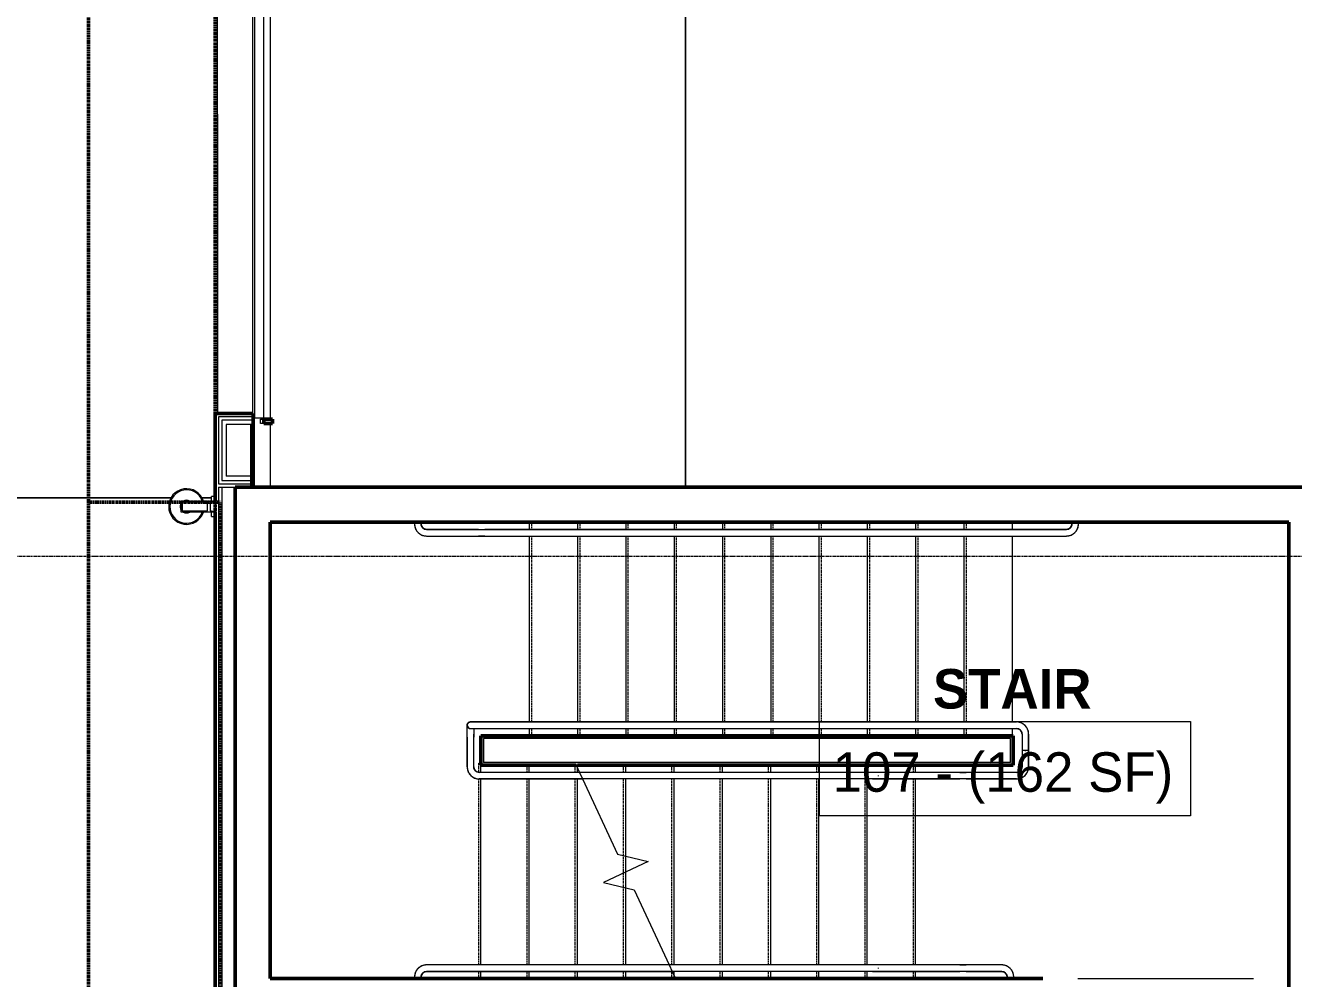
# Model space of a CAD drawing. Header units: inches. Extents: x -4235 to -464, y 9706 to 12463.
# Drawn here: x -3875.1 to -3586.2, y 11439 to 11656.2 of the extents above; entities that cross this region are included whole.
import ezdxf

# ---------------------------------------------------------------- set-up
doc = ezdxf.new("R2010")
doc.units = ezdxf.units.IN
doc.header["$MEASUREMENT"] = 0
for name, pattern in [('Dash 1_16_', [0.125, 0.0625, -0.0625]), ('Grid Line 1_2_', [0.875, 0.5, -0.125, 0.125, -0.125]), ('Overhead 1_16_', [0.101562, 0.0625, -0.039062])]:
    doc.linetypes.add(name, pattern=pattern)
for name, color, linetype, lineweight in [('0-1', 7, 'Continuous', 5), ('0-3', 250, 'Continuous', 9), ('A-AREA-IDEN', 2, 'Continuous', 9), ('A-DOOR-3', 31, 'Continuous', 9), ('A-DOOR-4', 31, 'Continuous', 50), ('A-FLOR-2', 250, 'Continuous', 9), ('A-FLOR-HRAL-2', 250, 'Continuous', 9), ('A-WALL', 113, 'Continuous', 13), ('A-WALL-2', 7, 'Continuous', 50), ('A-WALL-3', 50, 'Continuous', 13), ('A-WALL-5', 113, 'Continuous', 50), ('C-PROP-LINE-1', 91, 'Dash 1_16_', 50), ('C-TOPO-2', 250, 'Continuous', 9), ('E-LITE-EQPM', 33, 'Continuous', 9), ('I-WALL-1', 7, 'Continuous', 50), ('S-FNDN-2', 32, 'Continuous', 9), ('S-GRID-1', 1, 'Grid Line 1_2_', 9), ('S-STRS-3', 250, 'Continuous', 9), ('S-STRS-4', 250, 'Overhead 1_16_', 9), ('S-STRS-MBND-2', 250, 'Continuous', 9)]:
    doc.layers.add(name, color=color, linetype=linetype, lineweight=lineweight)
doc.styles.add('Century Gothic', font='ufonts.com_century-gothic.ttf', dxfattribs={"height": 9})
doc.styles.add('Century Gothic_B', font='GOTHICB.TTF', dxfattribs={"height": 9})

# ---------------------------------------------------------------- blocks, each defined once
blk = doc.blocks.new('CTR  - Topography_rvt-1-BACKGROUND - 1ST FLOOR')
at = {"layer": 'C-TOPO-2'}
for p, q in [((-3831.32, 11635.97), (-3831.32, 11567.79)), ((-3841.83, 11548.59), (-4004.23, 11548.59)), ((-4004.23, 11548.59), (-3841.83, 11548.59)), ((-3832.69, 11548.59), (-3834.93, 11548.59)), ((-3834.93, 11548.59), (-3832.69, 11548.59)), ((-3831.89, 11548.59), (-3831.82, 11548.59)), ((-3831.89, 11548.59), (-3831.82, 11548.59))]:
    blk.add_line(p, q, dxfattribs=at)
blk = doc.blocks.new('Top Rail Type - Top Rail_Internal_-2424879-BACKGROUND - 1ST FLOOR')
at = {"layer": 'A-FLOR-HRAL-2'}
for p, q in [((-3662.2, 11442.11), (-3682.16, 11442.11)), ((-3682.16, 11440.61), (-3662.2, 11440.61)), ((-3680.74, 11441.29), (-3680.74, 11441.44)), ((-3652.7, 11442.11), (-3660.76, 11442.11)), ((-3660.76, 11440.61), (-3652.7, 11440.61)), ((-3651.45, 11439.36), (-3651.45, 11438.99)), ((-3649.95, 11438.99), (-3649.95, 11439.36))]:
    blk.add_line(p, q, dxfattribs=at)
at = {"layer": 'A-FLOR-HRAL-2', "flags": 128}
for points in [[(-3662.2, 11442.11), (-3662.11, 11442.11), (-3662.01, 11442.11), (-3661.91, 11442.11), (-3661.81, 11442.11), (-3661.71, 11442.11), (-3661.6, 11442.11), (-3661.5, 11442.11), (-3661.39, 11442.11), (-3661.28, 11442.11), (-3661.18, 11442.11), (-3661.07, 11442.11), (-3660.96, 11442.11), (-3660.85, 11442.11), (-3660.76, 11442.11)], [(-3660.76, 11440.61), (-3660.87, 11440.61), (-3660.98, 11440.61), (-3661.08, 11440.61), (-3661.19, 11440.61), (-3661.3, 11440.61), (-3661.41, 11440.61), (-3661.52, 11440.61), (-3661.62, 11440.61), (-3661.72, 11440.61), (-3661.83, 11440.61), (-3661.93, 11440.61), (-3662.03, 11440.61), (-3662.12, 11440.61), (-3662.2, 11440.61)], [(-3649.95, 11439.36), (-3649.95, 11439.47), (-3649.96, 11439.58), (-3649.97, 11439.69), (-3649.98, 11439.8), (-3650, 11439.91), (-3650.03, 11440.02), (-3650.06, 11440.12), (-3650.09, 11440.23), (-3650.13, 11440.33), (-3650.17, 11440.44), (-3650.21, 11440.54), (-3650.26, 11440.63), (-3650.31, 11440.73), (-3650.37, 11440.83), (-3650.43, 11440.92), (-3650.49, 11441.01), (-3650.56, 11441.09), (-3650.63, 11441.18), (-3650.71, 11441.26), (-3650.78, 11441.34), (-3650.86, 11441.41), (-3650.95, 11441.48), (-3651.03, 11441.55), (-3651.12, 11441.62), (-3651.21, 11441.68), (-3651.31, 11441.74), (-3651.4, 11441.79), (-3651.5, 11441.84), (-3651.6, 11441.89), (-3651.7, 11441.93), (-3651.81, 11441.97), (-3651.91, 11442), (-3652.02, 11442.03), (-3652.12, 11442.05), (-3652.23, 11442.07), (-3652.34, 11442.09), (-3652.45, 11442.1), (-3652.56, 11442.11), (-3652.67, 11442.11), (-3652.7, 11442.11)], [(-3652.7, 11440.61), (-3652.65, 11440.61), (-3652.6, 11440.61), (-3652.55, 11440.61), (-3652.5, 11440.6), (-3652.45, 11440.59), (-3652.4, 11440.58), (-3652.35, 11440.57), (-3652.31, 11440.55), (-3652.26, 11440.53), (-3652.21, 11440.52), (-3652.17, 11440.5), (-3652.12, 11440.47), (-3652.08, 11440.45), (-3652.03, 11440.42), (-3651.99, 11440.4), (-3651.95, 11440.37), (-3651.91, 11440.34), (-3651.87, 11440.3), (-3651.84, 11440.27), (-3651.8, 11440.24), (-3651.77, 11440.2), (-3651.74, 11440.16), (-3651.7, 11440.12), (-3651.67, 11440.08), (-3651.65, 11440.04), (-3651.62, 11440), (-3651.6, 11439.95), (-3651.57, 11439.91), (-3651.55, 11439.86), (-3651.53, 11439.82), (-3651.52, 11439.77), (-3651.5, 11439.72), (-3651.49, 11439.67), (-3651.48, 11439.63), (-3651.47, 11439.58), (-3651.46, 11439.53), (-3651.45, 11439.48), (-3651.45, 11439.43), (-3651.45, 11439.38), (-3651.45, 11439.36)]]:
    blk.add_lwpolyline(points, dxfattribs=at)
blk = doc.blocks.new('Top Rail Type - Top Rail_Internal_-V17-BACKGROUND - 1ST FLOOR')
at = {"layer": 'A-FLOR-HRAL-2'}
for p, q in [((-3728.44, 11442.11), (-3727.74, 11440.61)), ((-3661.81, 11442.11), (-3728.44, 11442.11)), ((-3661.81, 11440.61), (-3727.74, 11440.61)), ((-3660.76, 11442.11), (-3661.81, 11442.11)), ((-3660.76, 11440.61), (-3661.81, 11440.61)), ((-3652.7, 11442.11), (-3660.76, 11442.11)), ((-3652.7, 11440.61), (-3660.76, 11440.61)), ((-3651.45, 11438.99), (-3651.45, 11439.36)), ((-3649.95, 11438.99), (-3649.95, 11439.36))]:
    blk.add_line(p, q, dxfattribs=at)
for radius in [2.75, 1.25]:
    blk.add_arc((-3652.7, 11439.36), radius, 360, 90, dxfattribs=at)
blk = doc.blocks.new('Top Rail Type - Top Rail_Internal_-2424881-BACKGROUND - 1ST FLOOR')
at = {"layer": 'A-FLOR-HRAL-2'}
for p, q in [((-3648.07, 11490.99), (-3648.07, 11487.24)), ((-3647.42, 11490.99), (-3647.23, 11490.99)), ((-3646.57, 11487.24), (-3646.57, 11490.99)), ((-3662.2, 11485.99), (-3682.16, 11485.99)), ((-3682.16, 11484.49), (-3662.2, 11484.49)), ((-3680.74, 11485.16), (-3680.74, 11485.32)), ((-3649.32, 11485.99), (-3660.76, 11485.99)), ((-3660.76, 11484.49), (-3649.32, 11484.49))]:
    blk.add_line(p, q, dxfattribs=at)
at = {"layer": 'A-FLOR-HRAL-2', "flags": 128}
for points in [[(-3649.32, 11484.49), (-3649.21, 11484.49), (-3649.1, 11484.5), (-3648.99, 11484.51), (-3648.89, 11484.52), (-3648.78, 11484.54), (-3648.67, 11484.57), (-3648.56, 11484.6), (-3648.46, 11484.63), (-3648.35, 11484.67), (-3648.25, 11484.71), (-3648.15, 11484.75), (-3648.05, 11484.8), (-3647.96, 11484.85), (-3647.86, 11484.91), (-3647.77, 11484.97), (-3647.68, 11485.03), (-3647.59, 11485.1), (-3647.51, 11485.17), (-3647.43, 11485.25), (-3647.35, 11485.32), (-3647.28, 11485.4), (-3647.2, 11485.49), (-3647.14, 11485.57), (-3647.07, 11485.66), (-3647.01, 11485.75), (-3646.95, 11485.85), (-3646.9, 11485.94), (-3646.85, 11486.04), (-3646.8, 11486.14), (-3646.76, 11486.24), (-3646.72, 11486.35), (-3646.69, 11486.45), (-3646.66, 11486.56), (-3646.63, 11486.66), (-3646.61, 11486.77), (-3646.6, 11486.88), (-3646.59, 11486.99), (-3646.58, 11487.1), (-3646.57, 11487.21), (-3646.57, 11487.24)], [(-3648.07, 11487.24), (-3648.07, 11487.19), (-3648.08, 11487.14), (-3648.08, 11487.09), (-3648.09, 11487.04), (-3648.1, 11486.99), (-3648.11, 11486.94), (-3648.12, 11486.89), (-3648.14, 11486.85), (-3648.15, 11486.8), (-3648.17, 11486.75), (-3648.19, 11486.71), (-3648.21, 11486.66), (-3648.24, 11486.62), (-3648.26, 11486.58), (-3648.29, 11486.53), (-3648.32, 11486.49), (-3648.35, 11486.45), (-3648.38, 11486.42), (-3648.42, 11486.38), (-3648.45, 11486.34), (-3648.49, 11486.31), (-3648.53, 11486.28), (-3648.57, 11486.24), (-3648.61, 11486.22), (-3648.65, 11486.19), (-3648.69, 11486.16), (-3648.73, 11486.14), (-3648.78, 11486.11), (-3648.82, 11486.09), (-3648.87, 11486.07), (-3648.92, 11486.06), (-3648.97, 11486.04), (-3649.01, 11486.03), (-3649.06, 11486.02), (-3649.11, 11486.01), (-3649.16, 11486), (-3649.21, 11485.99), (-3649.26, 11485.99), (-3649.31, 11485.99), (-3649.32, 11485.99)], [(-3662.2, 11485.99), (-3662.11, 11485.99), (-3662.01, 11485.99), (-3661.91, 11485.99), (-3661.81, 11485.99), (-3661.71, 11485.99), (-3661.6, 11485.99), (-3661.5, 11485.99), (-3661.39, 11485.99), (-3661.28, 11485.99), (-3661.18, 11485.99), (-3661.07, 11485.99), (-3660.96, 11485.99), (-3660.85, 11485.99), (-3660.76, 11485.99)], [(-3660.76, 11484.49), (-3660.87, 11484.49), (-3660.98, 11484.49), (-3661.08, 11484.49), (-3661.19, 11484.49), (-3661.3, 11484.49), (-3661.41, 11484.49), (-3661.52, 11484.49), (-3661.62, 11484.49), (-3661.72, 11484.49), (-3661.83, 11484.49), (-3661.93, 11484.49), (-3662.03, 11484.49), (-3662.12, 11484.49), (-3662.2, 11484.49)]]:
    blk.add_lwpolyline(points, dxfattribs=at)
blk = doc.blocks.new('Top Rail Type - Top Rail_Internal_-V18-BACKGROUND - 1ST FLOOR')
at = {"layer": 'A-FLOR-HRAL-2'}
for p, q in [((-3646.57, 11490.99), (-3648.07, 11490.99)), ((-3648.07, 11490.99), (-3648.07, 11487.24)), ((-3646.57, 11490.99), (-3646.57, 11487.24)), ((-3748.9, 11485.99), (-3748.2, 11484.49)), ((-3661.81, 11485.99), (-3748.9, 11485.99)), ((-3661.81, 11484.49), (-3748.2, 11484.49)), ((-3660.76, 11485.99), (-3661.81, 11485.99)), ((-3660.76, 11484.49), (-3661.81, 11484.49)), ((-3649.32, 11485.99), (-3660.76, 11485.99)), ((-3649.32, 11484.49), (-3660.76, 11484.49))]:
    blk.add_line(p, q, dxfattribs=at)
for radius in [1.25, 2.75]:
    blk.add_arc((-3649.32, 11487.24), radius, 270, 0, dxfattribs=at)
blk = doc.blocks.new('Top Rail Type - Top Rail_Internal_-2365532-BACKGROUND - 1ST FLOOR')
at = {"layer": 'A-FLOR-HRAL-2'}
for p, q in [((-3771.9, 11442.11), (-3783.7, 11442.11)), ((-3783.7, 11440.61), (-3771.9, 11440.61)), ((-3728.44, 11442.11), (-3771.23, 11442.11)), ((-3771.23, 11440.61), (-3727.74, 11440.61)), ((-3786.45, 11439.36), (-3786.45, 11438.99)), ((-3784.95, 11438.99), (-3784.95, 11439.36))]:
    blk.add_line(p, q, dxfattribs=at)
at = {"layer": 'A-FLOR-HRAL-2', "flags": 128}
for points in [[(-3783.7, 11442.11), (-3783.81, 11442.11), (-3783.92, 11442.11), (-3784.03, 11442.09), (-3784.14, 11442.08), (-3784.25, 11442.06), (-3784.35, 11442.04), (-3784.46, 11442.01), (-3784.56, 11441.97), (-3784.67, 11441.94), (-3784.77, 11441.9), (-3784.87, 11441.85), (-3784.97, 11441.8), (-3785.07, 11441.75), (-3785.16, 11441.69), (-3785.25, 11441.63), (-3785.34, 11441.57), (-3785.43, 11441.5), (-3785.51, 11441.43), (-3785.59, 11441.36), (-3785.67, 11441.28), (-3785.75, 11441.2), (-3785.82, 11441.12), (-3785.89, 11441.03), (-3785.95, 11440.94), (-3786.01, 11440.85), (-3786.07, 11440.76), (-3786.12, 11440.66), (-3786.17, 11440.56), (-3786.22, 11440.46), (-3786.26, 11440.36), (-3786.3, 11440.26), (-3786.33, 11440.15), (-3786.36, 11440.05), (-3786.39, 11439.94), (-3786.41, 11439.83), (-3786.43, 11439.72), (-3786.44, 11439.61), (-3786.45, 11439.5), (-3786.45, 11439.39), (-3786.45, 11439.36)], [(-3784.95, 11439.36), (-3784.95, 11439.41), (-3784.94, 11439.46), (-3784.94, 11439.51), (-3784.93, 11439.56), (-3784.92, 11439.61), (-3784.91, 11439.66), (-3784.9, 11439.71), (-3784.89, 11439.76), (-3784.87, 11439.8), (-3784.85, 11439.85), (-3784.83, 11439.9), (-3784.81, 11439.94), (-3784.78, 11439.99), (-3784.76, 11440.03), (-3784.73, 11440.07), (-3784.7, 11440.11), (-3784.67, 11440.15), (-3784.64, 11440.19), (-3784.6, 11440.23), (-3784.57, 11440.26), (-3784.53, 11440.3), (-3784.5, 11440.33), (-3784.46, 11440.36), (-3784.42, 11440.39), (-3784.37, 11440.42), (-3784.33, 11440.44), (-3784.29, 11440.47), (-3784.24, 11440.49), (-3784.2, 11440.51), (-3784.15, 11440.53), (-3784.1, 11440.55), (-3784.06, 11440.56), (-3784.01, 11440.58), (-3783.96, 11440.59), (-3783.91, 11440.6), (-3783.86, 11440.6), (-3783.81, 11440.61), (-3783.76, 11440.61), (-3783.71, 11440.61), (-3783.7, 11440.61)], [(-3771.23, 11442.11), (-3771.28, 11442.11), (-3771.32, 11442.11), (-3771.37, 11442.11), (-3771.41, 11442.11), (-3771.46, 11442.11), (-3771.51, 11442.11), (-3771.55, 11442.11), (-3771.6, 11442.11), (-3771.65, 11442.11), (-3771.7, 11442.11), (-3771.75, 11442.11), (-3771.8, 11442.11), (-3771.85, 11442.11), (-3771.9, 11442.11), (-3771.9, 11442.11)], [(-3771.9, 11440.61), (-3771.85, 11440.61), (-3771.8, 11440.61), (-3771.75, 11440.61), (-3771.7, 11440.61), (-3771.65, 11440.61), (-3771.6, 11440.61), (-3771.55, 11440.61), (-3771.51, 11440.61), (-3771.46, 11440.61), (-3771.41, 11440.61), (-3771.37, 11440.61), (-3771.32, 11440.61), (-3771.28, 11440.61), (-3771.24, 11440.61), (-3771.23, 11440.61)]]:
    blk.add_lwpolyline(points, dxfattribs=at)
blk = doc.blocks.new('Top Rail Type - Top Rail_Internal_-V20-BACKGROUND - 1ST FLOOR')
at = {"layer": 'A-FLOR-HRAL-2'}
for p, q in [((-3771.9, 11442.11), (-3783.7, 11442.11)), ((-3771.9, 11440.61), (-3783.7, 11440.61)), ((-3770.84, 11442.11), (-3771.9, 11442.11)), ((-3770.84, 11440.61), (-3771.9, 11440.61)), ((-3728.44, 11442.11), (-3770.84, 11442.11)), ((-3727.74, 11440.61), (-3770.84, 11440.61)), ((-3786.45, 11439.36), (-3786.45, 11438.99)), ((-3784.95, 11439.36), (-3784.95, 11438.99))]:
    blk.add_line(p, q, dxfattribs=at)
for radius in [2.75, 1.25]:
    blk.add_arc((-3783.7, 11439.36), radius, 90, 180, dxfattribs=at)
blk = doc.blocks.new('Top Rail Type - Top Rail_Internal_-2388295-BACKGROUND - 1ST FLOOR')
at = {"layer": 'A-FLOR-HRAL-2'}
for p, q in [((-3650.41, 11497.49), (-3773.11, 11497.49)), ((-3773.11, 11495.99), (-3650.41, 11495.99)), ((-3649.32, 11497.49), (-3649.75, 11497.49)), ((-3649.75, 11495.99), (-3649.32, 11495.99)), ((-3774.45, 11493.99), (-3774.45, 11487.24)), ((-3772.95, 11487.24), (-3772.95, 11493.99)), ((-3648.07, 11494.74), (-3648.07, 11490.99)), ((-3646.57, 11490.99), (-3646.57, 11494.74)), ((-3647.23, 11490.99), (-3647.42, 11490.99)), ((-3760.9, 11485.99), (-3771.7, 11485.99)), ((-3771.7, 11484.49), (-3760.9, 11484.49)), ((-3748.9, 11485.99), (-3760.23, 11485.99)), ((-3760.23, 11484.49), (-3748.2, 11484.49))]:
    blk.add_line(p, q, dxfattribs=at)
at = {"layer": 'A-FLOR-HRAL-2', "flags": 128}
for points in [[(-3774.45, 11496.77), (-3774.45, 11496.8), (-3774.44, 11496.83), (-3774.44, 11496.86), (-3774.43, 11496.89), (-3774.43, 11496.92), (-3774.42, 11496.95), (-3774.41, 11496.98), (-3774.4, 11497), (-3774.39, 11497.03), (-3774.38, 11497.06), (-3774.36, 11497.09), (-3774.35, 11497.11), (-3774.33, 11497.14), (-3774.32, 11497.16), (-3774.3, 11497.19), (-3774.28, 11497.21), (-3774.26, 11497.23), (-3774.24, 11497.26), (-3774.22, 11497.28), (-3774.2, 11497.3), (-3774.18, 11497.32), (-3774.15, 11497.34), (-3774.13, 11497.35), (-3774.1, 11497.37), (-3774.08, 11497.39), (-3774.05, 11497.4), (-3774.03, 11497.41), (-3774, 11497.43), (-3773.97, 11497.44), (-3773.94, 11497.45), (-3773.91, 11497.46), (-3773.88, 11497.47), (-3773.86, 11497.47), (-3773.83, 11497.48), (-3773.8, 11497.48), (-3773.77, 11497.49), (-3773.74, 11497.49), (-3773.71, 11497.49), (-3773.68, 11497.49), (-3773.65, 11497.49), (-3773.62, 11497.48), (-3773.59, 11497.48)], [(-3774.45, 11493.99), (-3774.45, 11494.1), (-3774.45, 11494.21), (-3774.45, 11494.32), (-3774.45, 11494.43), (-3774.45, 11494.54), (-3774.45, 11494.64), (-3774.45, 11494.75), (-3774.45, 11494.85), (-3774.45, 11494.96), (-3774.45, 11495.06), (-3774.45, 11495.16), (-3774.45, 11495.26), (-3774.45, 11495.36), (-3774.45, 11495.45), (-3774.45, 11495.54), (-3774.45, 11495.63), (-3774.45, 11495.72), (-3774.45, 11495.8), (-3774.45, 11495.88), (-3774.45, 11495.96), (-3774.45, 11496.04), (-3774.45, 11496.11), (-3774.45, 11496.18), (-3774.45, 11496.24), (-3774.45, 11496.3), (-3774.45, 11496.36), (-3774.45, 11496.41), (-3774.45, 11496.46), (-3774.45, 11496.51), (-3774.45, 11496.55), (-3774.45, 11496.59), (-3774.45, 11496.62), (-3774.45, 11496.65), (-3774.45, 11496.68), (-3774.45, 11496.7), (-3774.45, 11496.72), (-3774.45, 11496.73), (-3774.45, 11496.74), (-3774.45, 11496.74)], [(-3773.11, 11497.49), (-3773.16, 11497.49), (-3773.2, 11497.49), (-3773.24, 11497.49), (-3773.27, 11497.49), (-3773.31, 11497.49), (-3773.35, 11497.49), (-3773.38, 11497.49), (-3773.41, 11497.49), (-3773.44, 11497.49), (-3773.47, 11497.49), (-3773.5, 11497.49), (-3773.53, 11497.49), (-3773.55, 11497.49), (-3773.57, 11497.49), (-3773.6, 11497.49), (-3773.61, 11497.49), (-3773.63, 11497.49), (-3773.65, 11497.49), (-3773.66, 11497.49), (-3773.67, 11497.49), (-3773.68, 11497.49), (-3773.69, 11497.49), (-3773.69, 11497.49), (-3773.7, 11497.49), (-3773.7, 11497.49)], [(-3773.7, 11495.99), (-3773.7, 11495.99), (-3773.69, 11495.99), (-3773.69, 11495.99), (-3773.68, 11495.99), (-3773.67, 11495.99), (-3773.66, 11495.99), (-3773.65, 11495.99), (-3773.64, 11495.99), (-3773.62, 11495.99), (-3773.6, 11495.99), (-3773.58, 11495.99), (-3773.56, 11495.99), (-3773.53, 11495.99), (-3773.51, 11495.99), (-3773.48, 11495.99), (-3773.45, 11495.99), (-3773.42, 11495.99), (-3773.39, 11495.99), (-3773.35, 11495.99), (-3773.32, 11495.99), (-3773.28, 11495.99), (-3773.25, 11495.99), (-3773.21, 11495.99), (-3773.17, 11495.99), (-3773.12, 11495.99), (-3773.11, 11495.99)], [(-3772.95, 11495.98), (-3772.95, 11495.91), (-3772.95, 11495.82), (-3772.95, 11495.74), (-3772.95, 11495.66), (-3772.95, 11495.57), (-3772.95, 11495.48), (-3772.95, 11495.38), (-3772.95, 11495.29), (-3772.95, 11495.19), (-3772.95, 11495.09), (-3772.95, 11494.99), (-3772.95, 11494.88), (-3772.95, 11494.78), (-3772.95, 11494.67), (-3772.95, 11494.56), (-3772.95, 11494.46), (-3772.95, 11494.35), (-3772.95, 11494.24), (-3772.95, 11494.13), (-3772.95, 11494.02), (-3772.95, 11493.99)], [(-3649.75, 11497.49), (-3649.8, 11497.49), (-3649.85, 11497.49), (-3649.9, 11497.49), (-3649.95, 11497.49), (-3650, 11497.49), (-3650.04, 11497.49), (-3650.09, 11497.49), (-3650.14, 11497.49), (-3650.19, 11497.49), (-3650.23, 11497.49), (-3650.28, 11497.49), (-3650.32, 11497.49), (-3650.37, 11497.49), (-3650.41, 11497.49), (-3650.41, 11497.49)], [(-3650.41, 11495.99), (-3650.37, 11495.99), (-3650.33, 11495.99), (-3650.28, 11495.99), (-3650.24, 11495.99), (-3650.19, 11495.99), (-3650.14, 11495.99), (-3650.09, 11495.99), (-3650.05, 11495.99), (-3650, 11495.99), (-3649.95, 11495.99), (-3649.9, 11495.99), (-3649.85, 11495.99), (-3649.8, 11495.99), (-3649.75, 11495.99), (-3649.75, 11495.99)], [(-3646.57, 11494.74), (-3646.58, 11494.85), (-3646.58, 11494.96), (-3646.59, 11495.07), (-3646.61, 11495.18), (-3646.63, 11495.29), (-3646.65, 11495.39), (-3646.68, 11495.5), (-3646.71, 11495.6), (-3646.75, 11495.71), (-3646.79, 11495.81), (-3646.84, 11495.91), (-3646.88, 11496.01), (-3646.94, 11496.11), (-3646.99, 11496.2), (-3647.05, 11496.29), (-3647.12, 11496.38), (-3647.19, 11496.47), (-3647.26, 11496.55), (-3647.33, 11496.63), (-3647.41, 11496.71), (-3647.49, 11496.79), (-3647.57, 11496.86), (-3647.66, 11496.93), (-3647.75, 11496.99), (-3647.84, 11497.05), (-3647.93, 11497.11), (-3648.03, 11497.16), (-3648.13, 11497.21), (-3648.23, 11497.26), (-3648.33, 11497.3), (-3648.43, 11497.34), (-3648.54, 11497.37), (-3648.64, 11497.4), (-3648.75, 11497.43), (-3648.86, 11497.45), (-3648.97, 11497.47), (-3649.07, 11497.48), (-3649.18, 11497.49), (-3649.29, 11497.49), (-3649.32, 11497.49)], [(-3649.32, 11495.99), (-3649.27, 11495.99), (-3649.22, 11495.99), (-3649.17, 11495.98), (-3649.12, 11495.97), (-3649.08, 11495.96), (-3649.03, 11495.95), (-3648.98, 11495.94), (-3648.93, 11495.93), (-3648.88, 11495.91), (-3648.84, 11495.89), (-3648.79, 11495.87), (-3648.75, 11495.85), (-3648.7, 11495.82), (-3648.66, 11495.8), (-3648.62, 11495.77), (-3648.58, 11495.74), (-3648.54, 11495.71), (-3648.5, 11495.68), (-3648.46, 11495.65), (-3648.43, 11495.61), (-3648.39, 11495.57), (-3648.36, 11495.54), (-3648.33, 11495.5), (-3648.3, 11495.46), (-3648.27, 11495.41), (-3648.25, 11495.37), (-3648.22, 11495.33), (-3648.2, 11495.28), (-3648.18, 11495.24), (-3648.16, 11495.19), (-3648.14, 11495.15), (-3648.13, 11495.1), (-3648.11, 11495.05), (-3648.1, 11495), (-3648.09, 11494.95), (-3648.08, 11494.9), (-3648.08, 11494.85), (-3648.08, 11494.8), (-3648.07, 11494.75), (-3648.07, 11494.74)], [(-3774.45, 11487.24), (-3774.45, 11487.13), (-3774.44, 11487.02), (-3774.43, 11486.91), (-3774.41, 11486.8), (-3774.39, 11486.69), (-3774.37, 11486.59), (-3774.34, 11486.48), (-3774.31, 11486.37), (-3774.27, 11486.27), (-3774.23, 11486.17), (-3774.19, 11486.07), (-3774.14, 11485.97), (-3774.09, 11485.87), (-3774.03, 11485.78), (-3773.97, 11485.69), (-3773.9, 11485.6), (-3773.84, 11485.51), (-3773.77, 11485.43), (-3773.69, 11485.34), (-3773.61, 11485.27), (-3773.53, 11485.19), (-3773.45, 11485.12), (-3773.36, 11485.05), (-3773.28, 11484.99), (-3773.18, 11484.93), (-3773.09, 11484.87), (-3772.99, 11484.81), (-3772.9, 11484.76), (-3772.8, 11484.72), (-3772.7, 11484.68), (-3772.59, 11484.64), (-3772.49, 11484.6), (-3772.38, 11484.58), (-3772.27, 11484.55), (-3772.17, 11484.53), (-3772.06, 11484.51), (-3771.95, 11484.5), (-3771.84, 11484.49), (-3771.73, 11484.49), (-3771.7, 11484.49)], [(-3771.7, 11485.99), (-3771.75, 11485.99), (-3771.8, 11485.99), (-3771.85, 11486), (-3771.9, 11486.01), (-3771.95, 11486.01), (-3772, 11486.03), (-3772.04, 11486.04), (-3772.09, 11486.05), (-3772.14, 11486.07), (-3772.19, 11486.09), (-3772.23, 11486.11), (-3772.28, 11486.13), (-3772.32, 11486.15), (-3772.36, 11486.18), (-3772.4, 11486.21), (-3772.45, 11486.24), (-3772.48, 11486.27), (-3772.52, 11486.3), (-3772.56, 11486.33), (-3772.6, 11486.37), (-3772.63, 11486.41), (-3772.66, 11486.44), (-3772.69, 11486.48), (-3772.72, 11486.52), (-3772.75, 11486.56), (-3772.78, 11486.61), (-3772.8, 11486.65), (-3772.82, 11486.69), (-3772.84, 11486.74), (-3772.86, 11486.79), (-3772.88, 11486.83), (-3772.9, 11486.88), (-3772.91, 11486.93), (-3772.92, 11486.98), (-3772.93, 11487.03), (-3772.94, 11487.08), (-3772.94, 11487.13), (-3772.95, 11487.18), (-3772.95, 11487.23), (-3772.95, 11487.24)], [(-3760.23, 11485.99), (-3760.28, 11485.99), (-3760.32, 11485.99), (-3760.37, 11485.99), (-3760.41, 11485.99), (-3760.46, 11485.99), (-3760.51, 11485.99), (-3760.55, 11485.99), (-3760.6, 11485.99), (-3760.65, 11485.99), (-3760.7, 11485.99), (-3760.75, 11485.99), (-3760.8, 11485.99), (-3760.85, 11485.99), (-3760.9, 11485.99), (-3760.9, 11485.99)], [(-3760.9, 11484.49), (-3760.85, 11484.49), (-3760.8, 11484.49), (-3760.75, 11484.49), (-3760.7, 11484.49), (-3760.65, 11484.49), (-3760.6, 11484.49), (-3760.55, 11484.49), (-3760.51, 11484.49), (-3760.46, 11484.49), (-3760.41, 11484.49), (-3760.37, 11484.49), (-3760.32, 11484.49), (-3760.28, 11484.49), (-3760.24, 11484.49), (-3760.23, 11484.49)]]:
    blk.add_lwpolyline(points, dxfattribs=at)
at = {"layer": 'A-FLOR-HRAL-2'}
for start, end in [(90, 270), (173.3102, 180), (180, 188.5603), (128.3841, 170.1747), (190.4044, 276.629), (113.3099, 126.6713), (83.371, 110.2427), (83.8682, 90), (270, 276.1343)]:
    blk.add_arc((-3773.7, 11496.74), 0.75, start, end, dxfattribs=at)
blk = doc.blocks.new('Top Rail Type - Top Rail_Internal_-V23-BACKGROUND - 1ST FLOOR')
at = {"layer": 'A-FLOR-HRAL-2'}
for p, q in [((-3774.45, 11494.74), (-3774.45, 11496.74)), ((-3773.7, 11497.49), (-3772.76, 11497.49)), ((-3772.76, 11497.49), (-3650.81, 11497.49)), ((-3772.76, 11495.99), (-3650.81, 11495.99)), ((-3650.81, 11497.49), (-3649.75, 11497.49)), ((-3650.81, 11495.99), (-3649.75, 11495.99)), ((-3649.75, 11497.49), (-3649.32, 11497.49)), ((-3649.75, 11495.99), (-3649.32, 11495.99)), ((-3774.45, 11487.24), (-3774.45, 11494.74)), ((-3772.95, 11487.24), (-3772.95, 11494.74)), ((-3648.07, 11494.74), (-3648.07, 11490.99)), ((-3646.57, 11494.74), (-3646.57, 11490.99)), ((-3646.57, 11490.99), (-3648.07, 11490.99)), ((-3760.9, 11485.99), (-3771.7, 11485.99)), ((-3760.9, 11484.49), (-3771.7, 11484.49)), ((-3759.84, 11485.99), (-3760.9, 11485.99)), ((-3759.84, 11484.49), (-3760.9, 11484.49)), ((-3748.9, 11485.99), (-3759.84, 11485.99)), ((-3748.2, 11484.49), (-3759.84, 11484.49))]:
    blk.add_line(p, q, dxfattribs=at)
for centre, radius, start, end in [((-3649.32, 11494.74), 2.75, 0, 90), ((-3649.32, 11494.74), 1.25, 0, 90), ((-3771.7, 11487.24), 2.75, 180, 270), ((-3771.7, 11487.24), 1.25, 180, 270)]:
    blk.add_arc(centre, radius, start, end, dxfattribs=at)
blk = doc.blocks.new('Top Rail Type - Top Rail_Internal_-2370681-BACKGROUND - 1ST FLOOR')
at = {"layer": 'A-FLOR-HRAL-2'}
for p, q in [((-3786.45, 11542.99), (-3786.45, 11542.61)), ((-3784.95, 11542.61), (-3784.95, 11542.99)), ((-3771.9, 11541.36), (-3783.7, 11541.36)), ((-3650.41, 11541.36), (-3770.44, 11541.36)), ((-3637.95, 11541.36), (-3649.75, 11541.36)), ((-3636.7, 11542.99), (-3636.7, 11542.61)), ((-3635.2, 11542.61), (-3635.2, 11542.99)), ((-3783.7, 11539.86), (-3771.9, 11539.86)), ((-3770.44, 11539.86), (-3650.41, 11539.86)), ((-3649.75, 11539.86), (-3637.95, 11539.86))]:
    blk.add_line(p, q, dxfattribs=at)
at = {"layer": 'A-FLOR-HRAL-2', "flags": 128}
for points in [[(-3786.45, 11542.61), (-3786.45, 11542.5), (-3786.44, 11542.39), (-3786.43, 11542.29), (-3786.41, 11542.18), (-3786.39, 11542.07), (-3786.37, 11541.96), (-3786.34, 11541.85), (-3786.31, 11541.75), (-3786.27, 11541.65), (-3786.23, 11541.54), (-3786.19, 11541.44), (-3786.14, 11541.34), (-3786.09, 11541.25), (-3786.03, 11541.15), (-3785.97, 11541.06), (-3785.9, 11540.97), (-3785.84, 11540.89), (-3785.77, 11540.8), (-3785.69, 11540.72), (-3785.61, 11540.64), (-3785.53, 11540.57), (-3785.45, 11540.49), (-3785.36, 11540.43), (-3785.28, 11540.36), (-3785.18, 11540.3), (-3785.09, 11540.24), (-3784.99, 11540.19), (-3784.9, 11540.14), (-3784.8, 11540.09), (-3784.7, 11540.05), (-3784.59, 11540.01), (-3784.49, 11539.98), (-3784.38, 11539.95), (-3784.27, 11539.93), (-3784.17, 11539.9), (-3784.06, 11539.89), (-3783.95, 11539.88), (-3783.84, 11539.87), (-3783.73, 11539.86), (-3783.7, 11539.86)], [(-3783.7, 11541.36), (-3783.75, 11541.37), (-3783.8, 11541.37), (-3783.85, 11541.37), (-3783.9, 11541.38), (-3783.95, 11541.39), (-3784, 11541.4), (-3784.04, 11541.41), (-3784.09, 11541.43), (-3784.14, 11541.44), (-3784.19, 11541.46), (-3784.23, 11541.48), (-3784.28, 11541.51), (-3784.32, 11541.53), (-3784.36, 11541.56), (-3784.4, 11541.58), (-3784.45, 11541.61), (-3784.48, 11541.64), (-3784.52, 11541.67), (-3784.56, 11541.71), (-3784.6, 11541.74), (-3784.63, 11541.78), (-3784.66, 11541.82), (-3784.69, 11541.86), (-3784.72, 11541.9), (-3784.75, 11541.94), (-3784.78, 11541.98), (-3784.8, 11542.03), (-3784.82, 11542.07), (-3784.84, 11542.12), (-3784.86, 11542.16), (-3784.88, 11542.21), (-3784.9, 11542.26), (-3784.91, 11542.3), (-3784.92, 11542.35), (-3784.93, 11542.4), (-3784.94, 11542.45), (-3784.94, 11542.5), (-3784.95, 11542.55), (-3784.95, 11542.6), (-3784.95, 11542.61)], [(-3771.9, 11541.36), (-3771.79, 11541.36), (-3771.68, 11541.36), (-3771.57, 11541.36), (-3771.46, 11541.36), (-3771.35, 11541.36), (-3771.25, 11541.36), (-3771.14, 11541.36), (-3771.03, 11541.36), (-3770.93, 11541.36), (-3770.83, 11541.36), (-3770.73, 11541.36), (-3770.63, 11541.36), (-3770.53, 11541.36), (-3770.44, 11541.36), (-3770.44, 11541.36)], [(-3649.75, 11541.36), (-3649.8, 11541.36), (-3649.85, 11541.36), (-3649.9, 11541.36), (-3649.95, 11541.36), (-3650, 11541.36), (-3650.04, 11541.36), (-3650.09, 11541.36), (-3650.14, 11541.36), (-3650.19, 11541.36), (-3650.23, 11541.36), (-3650.28, 11541.36), (-3650.32, 11541.36), (-3650.37, 11541.36), (-3650.41, 11541.36), (-3650.41, 11541.36)], [(-3637.95, 11539.86), (-3637.84, 11539.87), (-3637.73, 11539.87), (-3637.62, 11539.88), (-3637.51, 11539.9), (-3637.4, 11539.92), (-3637.3, 11539.94), (-3637.19, 11539.97), (-3637.08, 11540), (-3636.98, 11540.04), (-3636.88, 11540.08), (-3636.78, 11540.13), (-3636.68, 11540.18), (-3636.58, 11540.23), (-3636.49, 11540.28), (-3636.4, 11540.34), (-3636.31, 11540.41), (-3636.22, 11540.48), (-3636.14, 11540.55), (-3636.05, 11540.62), (-3635.98, 11540.7), (-3635.9, 11540.78), (-3635.83, 11540.86), (-3635.76, 11540.95), (-3635.7, 11541.04), (-3635.63, 11541.13), (-3635.58, 11541.22), (-3635.52, 11541.32), (-3635.47, 11541.42), (-3635.43, 11541.52), (-3635.39, 11541.62), (-3635.35, 11541.72), (-3635.31, 11541.83), (-3635.28, 11541.93), (-3635.26, 11542.04), (-3635.24, 11542.15), (-3635.22, 11542.26), (-3635.21, 11542.37), (-3635.2, 11542.47), (-3635.2, 11542.58), (-3635.2, 11542.61)], [(-3636.7, 11542.61), (-3636.7, 11542.56), (-3636.7, 11542.51), (-3636.71, 11542.46), (-3636.71, 11542.42), (-3636.72, 11542.37), (-3636.73, 11542.32), (-3636.75, 11542.27), (-3636.76, 11542.22), (-3636.78, 11542.17), (-3636.8, 11542.13), (-3636.82, 11542.08), (-3636.84, 11542.04), (-3636.86, 11541.99), (-3636.89, 11541.95), (-3636.92, 11541.91), (-3636.95, 11541.87), (-3636.98, 11541.83), (-3637.01, 11541.79), (-3637.04, 11541.75), (-3637.08, 11541.72), (-3637.11, 11541.68), (-3637.15, 11541.65), (-3637.19, 11541.62), (-3637.23, 11541.59), (-3637.27, 11541.56), (-3637.32, 11541.54), (-3637.36, 11541.51), (-3637.4, 11541.49), (-3637.45, 11541.47), (-3637.5, 11541.45), (-3637.54, 11541.43), (-3637.59, 11541.42), (-3637.64, 11541.4), (-3637.69, 11541.39), (-3637.74, 11541.38), (-3637.79, 11541.38), (-3637.84, 11541.37), (-3637.89, 11541.37), (-3637.94, 11541.36), (-3637.95, 11541.36)], [(-3770.44, 11539.86), (-3770.53, 11539.86), (-3770.63, 11539.86), (-3770.73, 11539.86), (-3770.83, 11539.86), (-3770.93, 11539.86), (-3771.03, 11539.86), (-3771.14, 11539.86), (-3771.24, 11539.86), (-3771.35, 11539.86), (-3771.46, 11539.86), (-3771.57, 11539.86), (-3771.68, 11539.86), (-3771.79, 11539.86), (-3771.9, 11539.86), (-3771.9, 11539.86)], [(-3650.41, 11539.86), (-3650.37, 11539.86), (-3650.33, 11539.86), (-3650.28, 11539.86), (-3650.24, 11539.86), (-3650.19, 11539.86), (-3650.14, 11539.86), (-3650.09, 11539.86), (-3650.05, 11539.86), (-3650, 11539.86), (-3649.95, 11539.86), (-3649.9, 11539.86), (-3649.85, 11539.86), (-3649.8, 11539.86), (-3649.75, 11539.86), (-3649.75, 11539.86)]]:
    blk.add_lwpolyline(points, dxfattribs=at)
blk = doc.blocks.new('Top Rail Type - Top Rail_Internal_-V24-BACKGROUND - 1ST FLOOR')
at = {"layer": 'A-FLOR-HRAL-2'}
for p, q in [((-3786.45, 11542.99), (-3786.45, 11542.61)), ((-3784.95, 11542.99), (-3784.95, 11542.61)), ((-3783.7, 11541.36), (-3771.9, 11541.36)), ((-3771.9, 11541.36), (-3770.84, 11541.36)), ((-3770.84, 11541.36), (-3650.81, 11541.36)), ((-3650.81, 11541.36), (-3649.75, 11541.36)), ((-3649.75, 11541.36), (-3637.95, 11541.36)), ((-3636.7, 11542.61), (-3636.7, 11542.99)), ((-3635.2, 11542.61), (-3635.2, 11542.99)), ((-3783.7, 11539.86), (-3771.9, 11539.86)), ((-3771.9, 11539.86), (-3770.84, 11539.86)), ((-3770.84, 11539.86), (-3650.81, 11539.86)), ((-3650.81, 11539.86), (-3649.75, 11539.86)), ((-3649.75, 11539.86), (-3637.95, 11539.86))]:
    blk.add_line(p, q, dxfattribs=at)
for centre, radius, start, end in [((-3783.7, 11542.61), 2.75, 180, 270), ((-3783.7, 11542.61), 1.25, 180, 270), ((-3637.95, 11542.61), 2.75, 270, 360), ((-3637.95, 11542.61), 1.25, 270, 360)]:
    blk.add_arc(centre, radius, start, end, dxfattribs=at)
blk = doc.blocks.new('CTR - 1st Phase -Stairs _ Elevators_rvt-1-BACKGROUND - 1ST FLOOR')
at = {"layer": 'A-FLOR-2'}
for p, q in [((-3724.72, 11774.99), (-3724.72, 11550.99)), ((-3724.72, 11550.99), (-3724.72, 11774.99)), ((-3823.32, 11759.79), (-3823.32, 11567.79)), ((-3650.32, 11542.99), (-3650.32, 11541.36)), ((-3650.32, 11539.87), (-3650.32, 11497.48)), ((-3650.32, 11495.99), (-3650.32, 11494.36)), ((-3635.32, 11438.99), (-3595.32, 11438.99))]:
    blk.add_line(p, q, dxfattribs=at)
at = {"layer": 'A-WALL-2'}
for p, q in [((-3819.32, 11550.99), (-3827.32, 11550.99)), ((-3827.32, 11550.99), (-3827.32, 11438.99)), ((-3587.32, 11550.99), (-3819.32, 11550.99)), ((-3480.95, 11550.99), (-3587.32, 11550.99)), ((-3819.32, 11438.99), (-3819.32, 11542.99)), ((-3819.32, 11542.99), (-3587.32, 11542.99)), ((-3587.32, 11542.99), (-3587.32, 11442.99)), ((-3587.32, 11442.99), (-3587.32, 11434.99)), ((-3827.32, 11438.99), (-3827.32, 11430.99)), ((-3643.32, 11438.99), (-3819.32, 11438.99))]:
    blk.add_line(p, q, dxfattribs=at)
at = {"layer": 'A-WALL-3'}
for p, q in [((-3770.7, 11493.74), (-3770.7, 11488.24)), ((-3653.07, 11493.74), (-3770.7, 11493.74)), ((-3650.7, 11493.74), (-3653.07, 11493.74)), ((-3650.7, 11488.24), (-3650.7, 11493.74)), ((-3653.07, 11488.24), (-3770.7, 11488.24)), ((-3650.7, 11488.24), (-3653.07, 11488.24))]:
    blk.add_line(p, q, dxfattribs=at)
at = {"layer": 'I-WALL-1'}
for p, q in [((-3653.07, 11494.36), (-3771.32, 11494.36)), ((-3771.32, 11494.36), (-3771.32, 11493.74)), ((-3771.32, 11493.74), (-3771.32, 11488.24)), ((-3650.07, 11494.36), (-3653.07, 11494.36)), ((-3650.07, 11493.74), (-3650.07, 11494.36)), ((-3650.07, 11488.24), (-3650.07, 11493.74)), ((-3771.32, 11488.24), (-3771.32, 11487.61)), ((-3771.32, 11487.61), (-3749.66, 11487.61)), ((-3749.32, 11487.61), (-3653.07, 11487.61)), ((-3653.07, 11487.61), (-3650.07, 11487.61)), ((-3650.07, 11487.61), (-3650.07, 11488.24))]:
    blk.add_line(p, q, dxfattribs=at)
at = {"layer": 'S-STRS-3'}
for p, q in [((-3760.32, 11542.99), (-3760.32, 11541.36)), ((-3749.32, 11542.99), (-3749.32, 11541.36)), ((-3738.32, 11542.99), (-3738.32, 11541.36)), ((-3727.32, 11542.99), (-3727.32, 11541.36)), ((-3716.32, 11542.99), (-3716.32, 11541.36)), ((-3705.32, 11542.99), (-3705.32, 11541.36)), ((-3694.32, 11542.99), (-3694.32, 11541.36)), ((-3683.32, 11542.99), (-3683.32, 11541.36)), ((-3672.32, 11542.99), (-3672.32, 11541.36)), ((-3661.32, 11542.99), (-3661.32, 11541.36)), ((-3650.32, 11542.99), (-3650.32, 11541.36)), ((-3760.32, 11539.86), (-3760.32, 11497.49)), ((-3749.32, 11539.86), (-3749.32, 11497.49)), ((-3738.32, 11539.86), (-3738.32, 11497.49)), ((-3727.32, 11539.86), (-3727.32, 11497.49)), ((-3716.32, 11539.86), (-3716.32, 11497.49)), ((-3705.32, 11539.86), (-3705.32, 11497.49)), ((-3694.32, 11539.86), (-3694.32, 11497.49)), ((-3683.32, 11539.86), (-3683.32, 11497.49)), ((-3672.32, 11539.86), (-3672.32, 11497.49)), ((-3661.32, 11539.86), (-3661.32, 11497.49)), ((-3650.32, 11539.87), (-3650.32, 11497.48)), ((-3760.32, 11495.99), (-3760.32, 11494.36)), ((-3749.32, 11495.99), (-3749.32, 11494.36)), ((-3738.32, 11495.99), (-3738.32, 11494.36)), ((-3727.32, 11495.99), (-3727.32, 11494.36)), ((-3716.32, 11495.99), (-3716.32, 11494.36)), ((-3705.32, 11495.99), (-3705.32, 11494.36)), ((-3694.32, 11495.99), (-3694.32, 11494.36)), ((-3683.32, 11495.99), (-3683.32, 11494.36)), ((-3672.32, 11495.99), (-3672.32, 11494.36)), ((-3661.32, 11495.99), (-3661.32, 11494.36)), ((-3650.32, 11495.99), (-3650.32, 11494.36)), ((-3771.32, 11485.99), (-3771.32, 11487.61)), ((-3760.32, 11485.98), (-3760.32, 11487.61)), ((-3749.32, 11487.61), (-3749.66, 11487.61)), ((-3749.32, 11486.89), (-3749.32, 11487.61)), ((-3749.32, 11485.99), (-3749.32, 11486.89)), ((-3738.32, 11485.99), (-3738.32, 11487.61)), ((-3727.32, 11485.99), (-3727.32, 11487.61)), ((-3716.32, 11485.99), (-3716.32, 11487.61)), ((-3705.32, 11485.99), (-3705.32, 11487.61)), ((-3694.32, 11485.99), (-3694.32, 11487.61)), ((-3683.32, 11485.99), (-3683.32, 11487.61)), ((-3672.32, 11485.99), (-3672.32, 11487.61)), ((-3771.32, 11442.11), (-3771.32, 11484.49)), ((-3760.32, 11442.11), (-3760.32, 11484.49)), ((-3749.32, 11442.11), (-3749.32, 11484.49)), ((-3738.32, 11466.92), (-3738.32, 11484.49)), ((-3727.32, 11442.11), (-3727.32, 11484.49)), ((-3716.32, 11442.11), (-3716.32, 11484.49)), ((-3705.32, 11442.11), (-3705.32, 11484.49)), ((-3694.32, 11442.11), (-3694.32, 11484.49)), ((-3683.32, 11442.11), (-3683.32, 11484.49)), ((-3672.32, 11442.11), (-3672.32, 11484.49)), ((-3738.32, 11463.3), (-3738.32, 11466.92)), ((-3738.32, 11459.69), (-3738.32, 11463.3)), ((-3738.32, 11442.11), (-3738.32, 11459.69)), ((-3771.32, 11438.99), (-3771.32, 11440.62)), ((-3760.32, 11438.99), (-3760.32, 11440.61)), ((-3749.32, 11438.99), (-3749.32, 11440.61)), ((-3738.32, 11438.99), (-3738.32, 11440.61)), ((-3727.32, 11439.71), (-3727.32, 11440.61)), ((-3716.32, 11438.99), (-3716.32, 11440.61)), ((-3705.32, 11438.99), (-3705.32, 11440.61)), ((-3694.32, 11438.99), (-3694.32, 11440.61)), ((-3683.32, 11438.99), (-3683.32, 11440.61)), ((-3672.32, 11438.99), (-3672.32, 11440.61)), ((-3727.32, 11438.99), (-3727.32, 11439.71))]:
    blk.add_line(p, q, dxfattribs=at)
at = {"layer": 'S-STRS-4'}
for p, q in [((-3759.82, 11542.99), (-3759.82, 11541.36)), ((-3748.82, 11542.99), (-3748.82, 11541.36)), ((-3737.82, 11542.99), (-3737.82, 11541.36)), ((-3726.82, 11542.99), (-3726.82, 11541.36)), ((-3715.82, 11542.99), (-3715.82, 11541.36)), ((-3704.82, 11542.99), (-3704.82, 11541.36)), ((-3693.82, 11542.99), (-3693.82, 11541.36)), ((-3682.82, 11542.99), (-3682.82, 11541.36)), ((-3671.82, 11542.99), (-3671.82, 11541.36)), ((-3660.82, 11542.99), (-3660.82, 11541.36)), ((-3759.82, 11539.86), (-3759.82, 11497.49)), ((-3748.82, 11539.86), (-3748.82, 11497.49)), ((-3737.82, 11539.86), (-3737.82, 11497.49)), ((-3726.82, 11539.86), (-3726.82, 11497.49)), ((-3715.82, 11539.86), (-3715.82, 11497.49)), ((-3704.82, 11539.86), (-3704.82, 11497.49)), ((-3693.82, 11539.86), (-3693.82, 11497.49)), ((-3682.82, 11539.86), (-3682.82, 11497.49)), ((-3671.82, 11539.86), (-3671.82, 11497.49)), ((-3660.82, 11539.86), (-3660.82, 11497.49)), ((-3759.82, 11495.99), (-3759.82, 11494.36)), ((-3748.82, 11495.99), (-3748.82, 11494.36)), ((-3737.82, 11495.99), (-3737.82, 11494.36)), ((-3726.82, 11495.99), (-3726.82, 11494.36)), ((-3715.82, 11495.99), (-3715.82, 11494.36)), ((-3704.82, 11495.99), (-3704.82, 11494.36)), ((-3693.82, 11495.99), (-3693.82, 11494.36)), ((-3682.82, 11495.99), (-3682.82, 11494.36)), ((-3671.82, 11495.99), (-3671.82, 11494.36)), ((-3660.82, 11495.99), (-3660.82, 11494.36)), ((-3771.82, 11486.02), (-3771.82, 11488.24)), ((-3760.82, 11485.99), (-3760.82, 11487.61)), ((-3749.82, 11485.99), (-3749.82, 11487.61)), ((-3738.82, 11485.99), (-3738.82, 11487.61)), ((-3727.82, 11485.99), (-3727.82, 11487.61)), ((-3716.82, 11485.99), (-3716.82, 11487.61)), ((-3705.82, 11485.99), (-3705.82, 11487.61)), ((-3694.82, 11485.99), (-3694.82, 11487.61)), ((-3683.82, 11485.99), (-3683.82, 11487.61)), ((-3672.82, 11485.99), (-3672.82, 11487.61)), ((-3771.82, 11442.11), (-3771.82, 11484.51)), ((-3760.82, 11442.11), (-3760.82, 11484.49)), ((-3749.82, 11442.11), (-3749.82, 11484.49)), ((-3738.82, 11467.04), (-3738.82, 11484.49)), ((-3727.82, 11442.11), (-3727.82, 11484.49)), ((-3716.82, 11442.11), (-3716.82, 11484.49)), ((-3705.82, 11442.11), (-3705.82, 11484.49)), ((-3694.82, 11442.11), (-3694.82, 11484.49)), ((-3683.82, 11442.11), (-3683.82, 11484.49)), ((-3672.82, 11442.11), (-3672.82, 11484.49)), ((-3738.82, 11463.07), (-3738.82, 11467.04)), ((-3738.82, 11459.81), (-3738.82, 11463.07)), ((-3738.82, 11442.11), (-3738.82, 11459.81)), ((-3771.82, 11438.99), (-3771.82, 11440.62)), ((-3760.82, 11438.99), (-3760.82, 11440.61)), ((-3749.82, 11438.99), (-3749.82, 11440.61)), ((-3738.82, 11438.99), (-3738.82, 11440.61)), ((-3727.82, 11438.99), (-3727.82, 11440.61)), ((-3716.82, 11438.99), (-3716.82, 11440.61)), ((-3705.82, 11438.99), (-3705.82, 11440.61)), ((-3694.82, 11438.99), (-3694.82, 11440.61)), ((-3683.82, 11438.99), (-3683.82, 11440.61)), ((-3672.82, 11438.99), (-3672.82, 11440.61))]:
    blk.add_line(p, q, dxfattribs=at)
at = {"layer": 'S-STRS-MBND-2'}
for p, q in [((-3749.66, 11487.61), (-3748.9, 11485.99)), ((-3748.2, 11484.49), (-3740.23, 11467.38)), ((-3740.23, 11467.38), (-3733.23, 11465.68)), ((-3733.23, 11465.68), (-3743.42, 11460.92)), ((-3743.42, 11460.92), (-3736.42, 11459.22)), ((-3736.42, 11459.22), (-3728.44, 11442.11)), ((-3727.74, 11440.61), (-3726.99, 11438.99))]:
    blk.add_line(p, q, dxfattribs=at)
at = {"layer": '0-3'}
for name in ['Top Rail Type - Top Rail_Internal_-2370681-BACKGROUND - 1ST FLOOR', 'Top Rail Type - Top Rail_Internal_-V24-BACKGROUND - 1ST FLOOR', 'Top Rail Type - Top Rail_Internal_-2388295-BACKGROUND - 1ST FLOOR', 'Top Rail Type - Top Rail_Internal_-V23-BACKGROUND - 1ST FLOOR', 'Top Rail Type - Top Rail_Internal_-V18-BACKGROUND - 1ST FLOOR', 'Top Rail Type - Top Rail_Internal_-2424881-BACKGROUND - 1ST FLOOR', 'Top Rail Type - Top Rail_Internal_-2365532-BACKGROUND - 1ST FLOOR', 'Top Rail Type - Top Rail_Internal_-V20-BACKGROUND - 1ST FLOOR', 'Top Rail Type - Top Rail_Internal_-V17-BACKGROUND - 1ST FLOOR', 'Top Rail Type - Top Rail_Internal_-2424879-BACKGROUND - 1ST FLOOR']:
    blk.add_blockref(name, (0, 0), dxfattribs=at)
blk = doc.blocks.new('GLASS GARAGE DOOR - RAMP GARAGE DOOR-2787280-BACKGROUND - 1ST FLOOR')
at = {"layer": 'A-DOOR-3'}
for p, q in [((-32.28, -8.82), (-32.28, -8.1)), ((-32.28, -8.1), (-31.28, -8.1)), ((-31.28, -8.1), (-31.28, -8.82)), ((-31, -6.75), (163, -6.75)), ((-31, -6.75), (-31, -8.75)), ((163, -6.75), (163, -8.75)), ((163.28, -8.82), (163.28, -8.1)), ((163.28, -8.1), (164.28, -8.1)), ((164.28, -8.1), (164.28, -8.82)), ((163, -8.75), (-31, -8.75))]:
    blk.add_line(p, q, dxfattribs=at)
at = {"layer": 'A-DOOR-4'}
for p, q in [((-31.28, -8.82), (-32.28, -8.82)), ((-32.28, -8.82), (-32.28, -10.82)), ((-32.28, -10.82), (-31.28, -10.82)), ((-31.28, -10.82), (-31.28, -8.82)), ((164.28, -8.82), (163.28, -8.82)), ((163.28, -8.82), (163.28, -10.82)), ((163.28, -10.82), (164.28, -10.82)), ((164.28, -10.82), (164.28, -8.82))]:
    blk.add_line(p, q, dxfattribs=at)
blk = doc.blocks.new('VISA-OW2400-02-SASS - OW2400-L30K-MVOLT-2031435-BACKGROUND - 1ST FLOOR')
at = {"layer": 'E-LITE-EQPM'}
for p, q in [((-3839.6, 11778.24), (-3831.82, 11778.24)), ((-3839.6, 11775.74), (-3839.6, 11778.24)), ((-3833.6, 11777.99), (-3839.38, 11777.99)), ((-3839.38, 11777.99), (-3839.38, 11775.99)), ((-3833.6, 11775.99), (-3833.6, 11777.99)), ((-3832.89, 11777.94), (-3831.82, 11778.24)), ((-3832.89, 11776.04), (-3832.89, 11777.94)), ((-3831.89, 11779.24), (-3832.69, 11779.24)), ((-3832.69, 11778.25), (-3832.69, 11779.24)), ((-3831.89, 11779.24), (-3831.89, 11778.25)), ((-3831.82, 11778.24), (-3831.82, 11775.74)), ((-3831.82, 11775.74), (-3839.6, 11775.74)), ((-3839.38, 11775.99), (-3833.6, 11775.99)), ((-3831.82, 11775.74), (-3832.89, 11776.04)), ((-3832.69, 11774.74), (-3832.69, 11775.73)), ((-3831.89, 11775.73), (-3831.89, 11774.74)), ((-3832.69, 11774.74), (-3831.89, 11774.74))]:
    blk.add_line(p, q, dxfattribs=at)
for radius, start, end in [(4.06, 18.0184, 180), (3.81, 19.2018, 180), (1.45, 60, 120), (4.06, 180, 341.9816), (3.81, 180, 340.7982), (1.45, 150, 180), (1.45, 180, 210), (1.45, 150, 162.0493), (1.45, 150, 162.0493), (1.45, 197.9507, 210), (1.45, 197.9507, 210), (1.45, 240, 300)]:
    blk.add_arc((-3838.38, 11776.99), radius, start, end, dxfattribs=at)
blk = doc.blocks.new('Family - ___-2835860-BACKGROUND - 1ST FLOOR')
at = {"layer": 'C-PROP-LINE-1'}
for p, q in [((-3860.72, 11547.59), (-3860.72, 12118.59)), ((-3830.72, 11547.59), (-3860.72, 11547.59)), ((-3830.72, 11434.39), (-3830.72, 11547.59))]:
    blk.add_line(p, q, dxfattribs=at)
blk = doc.blocks.new('Family - ___-2835903-BACKGROUND - 1ST FLOOR')
at = {"layer": 'C-PROP-LINE-1'}
blk.add_line((-3831.82, 10009.09), (-3831.82, 12089.69), dxfattribs=at)
blk = doc.blocks.new('Family - ___-2835932-BACKGROUND - 1ST FLOOR')
at = {"layer": 'C-PROP-LINE-1'}
blk.add_line((-3860.72, 9980.19), (-3860.72, 12118.59), dxfattribs=at)

msp = doc.modelspace()

# ---------------------------------------------------------------- linework, layer by layer
at = {"layer": 'A-AREA-IDEN', "flags": 128}
msp.add_lwpolyline([(-3694.22, 11497.57), (-3609.72, 11497.57), (-3609.72, 11476.08), (-3694.22, 11476.08)], close=True, dxfattribs=at)
at = {"layer": 'A-WALL'}
for p, q in [((-3831.07, 11567.04), (-3831.07, 11551.74)), ((-3823.2, 11567.04), (-3831.07, 11567.04)), ((-3830.32, 11566.29), (-3830.32, 11552.49)), ((-3823.2, 11566.29), (-3830.32, 11566.29)), ((-3829.32, 11565.29), (-3829.32, 11553.49)), ((-3823.2, 11565.29), (-3829.32, 11565.29)), ((-3823.82, 11565.29), (-3823.82, 11550.99)), ((-3823.82, 11553.49), (-3829.32, 11553.49)), ((-3831.07, 11551.74), (-3823.82, 11551.74)), ((-3831.07, 11550.99), (-3827.32, 11550.99)), ((-3831.07, 11550.99), (-3831.07, 11430.99)), ((-3830.32, 11552.49), (-3823.82, 11552.49)), ((-3830.32, 11550.99), (-3830.32, 11430.99))]:
    msp.add_line(p, q, dxfattribs=at)
at = {"layer": 'A-WALL-5'}
for p, q in [((-3831.82, 11567.79), (-3831.82, 11547.83)), ((-3823.2, 11567.79), (-3831.82, 11567.79)), ((-3823.2, 11550.99), (-3823.2, 11567.79)), ((-3827.32, 11550.99), (-3823.2, 11550.99)), ((-3827.32, 11430.99), (-3827.32, 11550.99)), ((-3831.82, 11545.33), (-3831.82, 11394.99))]:
    msp.add_line(p, q, dxfattribs=at)
at = {"layer": 'S-FNDN-2'}
for p, q in [((-3819.32, 11761.07), (-3819.32, 11566.51)), ((-3831.32, 11635.97), (-3831.32, 11759.79)), ((-3819.32, 11565.51), (-3819.32, 11550.99))]:
    msp.add_line(p, q, dxfattribs=at)
at = {"layer": 'S-GRID-1'}
msp.add_line((-464.45, 11535.19), (-4185.7, 11535.19), dxfattribs=at)

# ---------------------------------------------------------------- block references
at = {"layer": '0-1'}
for name in ['CTR  - Topography_rvt-1-BACKGROUND - 1ST FLOOR', 'CTR - 1st Phase -Stairs _ Elevators_rvt-1-BACKGROUND - 1ST FLOOR']:
    msp.add_blockref(name, (0, 0), dxfattribs=at)
at = {"layer": 'A-DOOR-3', "rotation": 89.99999999999885}
msp.add_blockref('GLASS GARAGE DOOR - RAMP GARAGE DOOR-2787280-BACKGROUND - 1ST FLOOR', (-3829.6, 11597.79), dxfattribs=at)
at = {"layer": 'C-PROP-LINE-1'}
for name in ['Family - ___-2835860-BACKGROUND - 1ST FLOOR', 'Family - ___-2835932-BACKGROUND - 1ST FLOOR', 'Family - ___-2835903-BACKGROUND - 1ST FLOOR']:
    msp.add_blockref(name, (0, 0), dxfattribs=at)
at = {"layer": 'E-LITE-EQPM'}
msp.add_blockref('VISA-OW2400-02-SASS - OW2400-L30K-MVOLT-2031435-BACKGROUND - 1ST FLOOR', (0, -230.41), dxfattribs=at)

# ---------------------------------------------------------------- texts
at = {"layer": 'A-AREA-IDEN', "char_height": 9, "attachment_point": 1}
for s, insert, width, style in [('STAIR', (-3668.35, 11509.54), 39.39, 'Century Gothic_B'), ('107 - (162 SF)', (-3691.22, 11490.57), 94.839, 'Century Gothic')]:
    msp.add_mtext(s, dxfattribs=dict(at, insert=insert, width=width, style=style))

doc.saveas('drawing.dxf')
